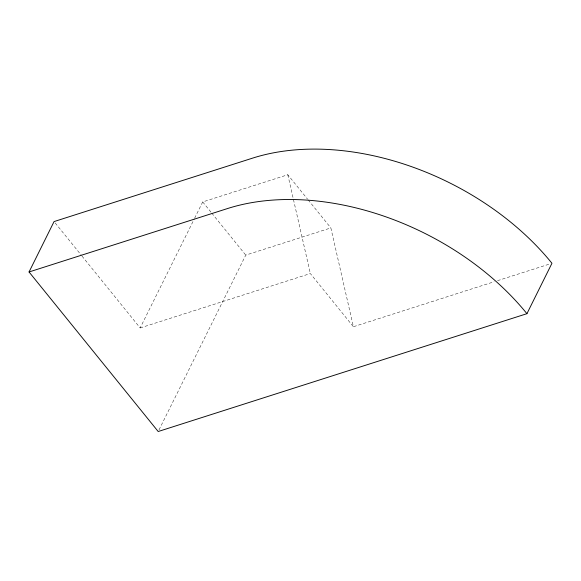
<?xml version="1.0" encoding="UTF-8"?>
<svg xmlns="http://www.w3.org/2000/svg" width="581" height="581" viewBox="0 0 581 581"><rect width="100%" height="100%" fill="white"/><g stroke="black" fill="none" stroke-linecap="round" stroke-linejoin="round"><path stroke-width="0.44" stroke-dasharray="2.9 2.18" d="M82.008 256.083L140.166 327.938L194.236 219.008M194.642 218.195L202.711 201.934L287.806 174.743L307.632 199.232M158.998 429.889L245.756 255.117L330.85 227.926L353.401 326.733L494.111 281.763M140.166 327.938L310.348 273.549L353.401 326.733M497.561 280.659L550.222 263.832M308.199 199.937L330.85 227.926M202.711 201.934L211.208 212.428M211.774 213.133L245.756 255.117M55.21 222.981L81.434 255.379M287.806 174.743L310.348 273.549"/><path stroke-width="0.87" d="M29.05 271.973L54.069 221.572L252.619 158.119A226.437 150.929 26.4 0 1 551.95 263.28L526.931 313.682L158.192 431.516L29.05 271.973L227.599 208.521A226.437 150.929 26.4 0 1 526.931 313.682"/></g></svg>
